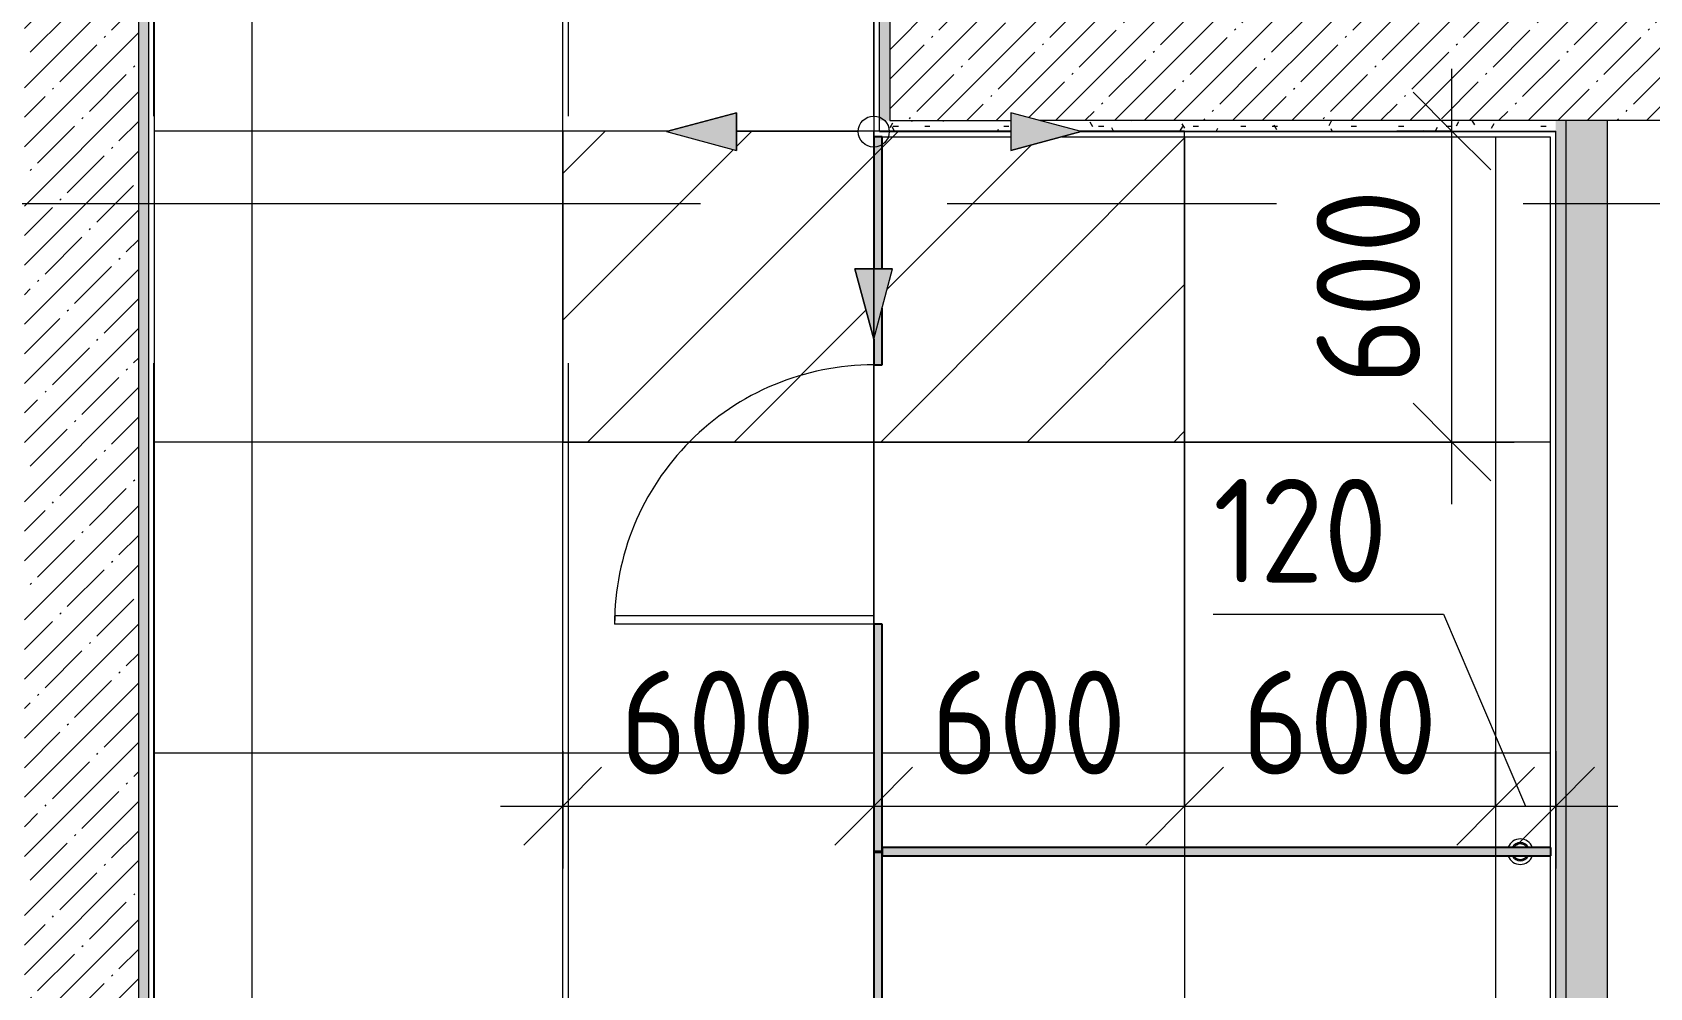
# Model space of a CAD drawing. Header units: millimetres. Extents: x 35316 to 242799, y -8553 to 29000.
# Drawn here: x 65425 to 68546, y 2088 to 3930 of the extents above; entities that cross this region are included whole.
import ezdxf

# ---------------------------------------------------------------- set-up
doc = ezdxf.new("R2010")
doc.units = ezdxf.units.MM
doc.linetypes.add('Осевая', pattern=[3175, 635, -476.25, 1587.5, -476.25])
for name, color, linetype, lineweight in [('A-ANNO-DIMS', 7, 'Continuous', 9), ('A-ANNO-DIMS-100', 7, 'Continuous', 9), ('A-DETL', 7, 'Continuous', 9), ('A-DETL-GENF', 7, 'Continuous', 9), ('A-DOOR', 7, 'Continuous', 9), ('A-FLOR-PATT', 7, 'Continuous', 9), ('A-GENM', 7, 'Continuous', 9), ('A-GENM-4', 7, 'Continuous', 25), ('A-WALL', 7, 'Continuous', 9), ('I-WALL', 7, 'Continuous', 9), ('Оси-2', 7, 'Осевая', 9)]:
    doc.layers.add(name, color=color, linetype=linetype, lineweight=lineweight)
for name, color, linetype, lineweight, true_color in [('A-DETL-GENF-2', 7, 'Continuous', 9, 0x004000), ('A-FLOR-1', 7, 'Continuous', 9, 0x787878), ('A-WALL-1', 9, 'Continuous', 9, 0x808080), ('A-WALL-FNSH-1', 9, 'Continuous', 9, 0x808080), ('I-WALL-1', 7, 'Continuous', 9, 0x787878), ('I-WALL-2', 9, 'Continuous', 9, 0x808080)]:
    doc.layers.add(name, color=color, linetype=linetype, lineweight=lineweight, true_color=true_color)
doc.styles.add('ISOCPEUR_1', font='isocpeur.ttf', dxfattribs={"width": 0.9, "height": 200})
doc.dimstyles.new('ISO-2_0_0_9К_Средний_округл2', dxfattribs={"dimscale": 304.8, "dimtxt": 199.196235, "dimasz": 0.492126, "dimexe": 0.393701, "dimexo": 0, "dimgap": 0, "dimtad": 1, "dimdec": 0, "dimrnd": 10, "dimzin": 0, "dimdsep": 46, "dimtxsty": 'ISOCPEUR_1', "dimblk1": 'OBLIQUE', "dimblk2": 'OBLIQUE', "dimsah": 1, "dimcen": 0.09, "dimdle": 0.393701, "dimazin": 0, "dimtfac": 1, "dimtdec": 4, "dimtix": 1, "dimtmove": 0, "dimatfit": 3, "dimfxl": 1, "dimtvp": 1, "dimtolj": 1, "dimtzin": 0, "dimarcsym": 2})
doc.dimstyles.new('ISO-2_0_0_9К_Средний_округл2_1', dxfattribs={"dimscale": 304.8, "dimtxt": 199.196235, "dimasz": 0.492126, "dimexe": 0.393701, "dimexo": 0, "dimgap": 0, "dimtad": 1, "dimdec": 0, "dimrnd": 10, "dimzin": 0, "dimdsep": 46, "dimtxsty": 'ISOCPEUR_1', "dimblk1": 'OBLIQUE', "dimblk2": 'OBLIQUE', "dimsah": 1, "dimcen": 0.09, "dimdle": 0.393701, "dimazin": 0, "dimtfac": 1, "dimtdec": 4, "dimtix": 1, "dimtmove": 1, "dimatfit": 3, "dimfxl": 1, "dimtvp": 1, "dimtolj": 1, "dimtzin": 0, "dimarcsym": 2})
pattern_1 = [(45, (0, 0), (-57.02463, 57.02463), []), (45, (57.025, 0), (-57.02463, 57.02463), [100.806, -20.161, 3.353, -16.808])]
pattern_2 = [(0, (0, 0), (121.92, 30.48), [10.058, -81.382, 10.058, -81.382, -487.68]), (0, (0, 0), (121.92, 30.48), [-182.88, 10.058, -172.822, 10.058, -81.382, -213.36]), (0, (0, 0), (121.92, 30.48), [-457.2, 10.058, -50.902, 10.058, -142.342]), (120, (45.72, 15.24), (-87.356454, 90.345817), [10.058, -81.382, 10.058, -81.382, -487.68]), (120, (45.72, 15.24), (-87.356454, 90.345817), [-182.88, 10.058, -172.822, 10.058, -81.382, -213.36]), (120, (45.72, 15.24), (-87.356454, 90.345817), [-457.2, 10.058, -50.902, 10.058, -142.342]), (240, (60.96, 76.2), (-34.563546, -120.825817), [10.058, -81.382, 10.058, -81.382, -487.68]), (240, (60.96, 76.2), (-34.563546, -120.825817), [-182.88, 10.058, -172.822, 10.058, -81.382, -213.36]), (240, (60.96, 76.2), (-34.563546, -120.825817), [-457.2, 10.058, -50.902, 10.058, -142.342])]

# ---------------------------------------------------------------- blocks, each defined once
blk = doc.blocks.new('131_Сантехническая перегородка_Дверь_ поз_4 - СД-1-30830986-План раскладки напольных покрытий 3 этажа в осях 12-23')
at = {"layer": 'A-GENM'}
blk.add_hatch(color=256, dxfattribs=at).paths.add_polyline_path([(-190, -8), (250, -8), (250, 8), (-190, 8)])
h = blk.add_hatch(color=256, dxfattribs=at)
h.paths.add_polyline_path([(750, -8), (859.5, -8), (799.8, 8), (750, 8)])
h.paths.add_polyline_path([(935, 8), (935, -8), (1190, -8), (1190, 8)])
at = {"layer": 'A-DOOR'}
for p, q in [((266, 508), (250, 508)), ((250, 8), (250, 508)), ((266, 8), (266, 508)), ((266, 8), (250, 8))]:
    blk.add_line(p, q, dxfattribs=at)
for start, end in [(45.196, 90), (0, 45.196)]:
    blk.add_arc((250, 8), 500, start, end, dxfattribs=at)
at = {"layer": 'A-GENM-4'}
for p, q in [((250, 8), (-190, 8)), ((-190, 8), (-190, -8)), ((250, -8), (250, 8)), ((799.8, 8), (750, 8)), ((750, 8), (750, -8)), ((1190, 8), (935, 8)), ((1190, -8), (1190, 8)), ((-190, -8), (250, -8)), ((750, -8), (859.5, -8)), ((935, -8), (1190, -8))]:
    blk.add_line(p, q, dxfattribs=at)
blk = doc.blocks.new('131_Сантехническая перегородка_Дверь - СД-1-30819167-План раскладки напольных покрытий 3 этажа в осях 12-23')
at = {"layer": 'A-GENM'}
for points in [[(0, -8), (305.2, -8), (305.2, 8), (0, 8)], [(805.2, -8), (1110.4, -8), (1110.4, 8), (805.2, 8)]]:
    blk.add_hatch(color=256, dxfattribs=at).paths.add_polyline_path(points)
at = {"layer": 'A-DOOR'}
for p, q in [((321.2, 508), (305.2, 508)), ((305.2, 8), (305.2, 508)), ((321.2, 8), (321.2, 508)), ((321.2, 8), (305.2, 8))]:
    blk.add_line(p, q, dxfattribs=at)
blk.add_arc((305.2, 8), 500, 360, 90, dxfattribs=at)
at = {"layer": 'A-GENM-4'}
for p, q in [((305.2, 8), (0, 8)), ((0, 8), (0, -8)), ((305.2, -8), (305.2, 8)), ((1110.4, 8), (805.2, 8)), ((805.2, 8), (805.2, -8)), ((1110.4, -8), (1110.4, 8)), ((0, -8), (305.2, -8)), ((805.2, -8), (1110.4, -8))]:
    blk.add_line(p, q, dxfattribs=at)
blk = doc.blocks.new('131_Сантехническая перегородка - СП-4-30819166-План раскладки напольных покрытий 3 этажа в осях 12-23')
at = {"layer": 'A-GENM'}
blk.add_hatch(color=256, dxfattribs=at).paths.add_polyline_path([(1330, 8), (39.9, 8), (39.9, -8), (1330, -8)])
at = {"layer": 'A-GENM', "flags": 128}
for points in [[(111.4, 8), (111, 8.5), (110.7, 9), (110.3, 9.5), (109.9, 9.9), (109.5, 10.4), (109.1, 10.8), (108.6, 11.2), (108.2, 11.6), (107.7, 12), (107.2, 12.3), (106.7, 12.7), (106.2, 13), (105.7, 13.3), (105.2, 13.6), (104.6, 13.8), (104, 14), (103.5, 14.3), (102.9, 14.4), (102.3, 14.6), (101.7, 14.7), (101.1, 14.9), (100.6, 14.9), (100, 15), (99.4, 15.1), (98.7, 15.1), (98.1, 15.1), (97.5, 15), (96.9, 15), (96.3, 14.9), (95.8, 14.8), (95.2, 14.7), (94.6, 14.5), (94, 14.4), (93.4, 14.2), (92.9, 13.9), (92.3, 13.7), (91.8, 13.4), (91.2, 13.2), (90.7, 12.9), (90.2, 12.5), (89.7, 12.2), (89.2, 11.8), (88.8, 11.4), (88.3, 11), (87.9, 10.6), (87.5, 10.2), (87.1, 9.7), (86.7, 9.3), (86.3, 8.8), (86, 8.3), (85.8, 8)], [(85.8, -8), (86.1, -8.5), (86.5, -9), (86.9, -9.5), (87.2, -9.9), (87.6, -10.4), (88.1, -10.8), (88.5, -11.2), (89, -11.6), (89.4, -12), (89.9, -12.3), (90.4, -12.7), (90.9, -13), (91.5, -13.3), (92, -13.6), (92.6, -13.8), (93.1, -14), (93.7, -14.3), (94.3, -14.4), (94.8, -14.6), (95.4, -14.7), (96, -14.9), (96.6, -14.9), (97.2, -15), (97.8, -15.1), (98.4, -15.1), (99, -15.1), (99.6, -15), (100.2, -15), (100.8, -14.9), (101.4, -14.8), (102, -14.7), (102.6, -14.5), (103.2, -14.4), (103.7, -14.2), (104.3, -13.9), (104.8, -13.7), (105.4, -13.4), (105.9, -13.2), (106.4, -12.9), (106.9, -12.5), (107.4, -12.2), (107.9, -11.8), (108.4, -11.4), (108.8, -11), (109.3, -10.6), (109.7, -10.2), (110.1, -9.7), (110.5, -9.3), (110.8, -8.8), (111.2, -8.3), (111.4, -8)]]:
    blk.add_lwpolyline(points, dxfattribs=at)
at = {"layer": 'A-GENM'}
for radius, start, end in [(24.6, 19.9113, 160.0887), (17.6, 28.9731, 151.0269), (15.1, 78.8699, 146.2189), (15.1, 33.7811, 53.124), (24.6, 199.9113, 340.0887), (17.6, 208.9731, 331.0269), (15.1, 213.7811, 233.124), (15.1, 258.8699, 326.2189)]:
    blk.add_arc((98.6, 0), radius, start, end, dxfattribs=at)
at = {"layer": 'A-GENM-4'}
for p, q in [((1330, 8), (39.9, 8)), ((39.9, 8), (39.9, -8)), ((1330, -8), (1330, 8)), ((39.9, -8), (1330, -8))]:
    blk.add_line(p, q, dxfattribs=at)
blk = doc.blocks.new('Начало раскладки_красным - Начало раскладки_красным-26102174-План раскладки напольных покрытий 3 этажа в осях 12-23')
at = {"layer": 'A-DETL-GENF'}
for points in [[(36.2, 264.8), (0, 400), (-36.2, 264.8), (6.7, 264.8)], [(-264.8, -36.2), (-264.8, 36.2), (-400, 0)], [(264.8, -36.2), (400, 0), (264.8, 36.2)], [(0, -400), (36.2, -264.8), (-36.2, -264.8)]]:
    blk.add_hatch(color=256, dxfattribs=at).paths.add_polyline_path(points)
for p, q in [((0, 400), (-36.2, 264.8)), ((0, 400), (-36.2, 264.8)), ((36.2, 264.8), (0, 400)), ((0, 400), (36.2, 264.8)), ((-36.2, 264.8), (36.2, 264.8)), ((-36.2, 264.8), (36.2, 264.8)), ((0, 30), (0, 264.8)), ((-264.8, 36.2), (-400, 0)), ((-400, 0), (-264.8, 36.2)), ((-264.8, -36.2), (-264.8, 36.2)), ((-264.8, 36.2), (-264.8, -36.2)), ((400, 0), (264.8, 36.2)), ((264.8, 36.2), (264.8, -36.2)), ((400, 0), (264.8, 36.2)), ((264.8, 36.2), (264.8, -36.2)), ((-400, 0), (-264.8, -36.2)), ((-400, 0), (-264.8, -36.2)), ((-30, 0), (-264.8, 0)), ((30, 0), (264.8, 0)), ((400, 0), (264.8, -36.2)), ((0, -30), (0, -264.8)), ((264.8, -36.2), (400, 0)), ((36.2, -264.8), (-36.2, -264.8)), ((-36.2, -264.8), (0, -400)), ((0, -400), (-36.2, -264.8)), ((-36.2, -264.8), (36.2, -264.8)), ((0, -400), (36.2, -264.8)), ((0, -400), (36.2, -264.8))]:
    blk.add_line(p, q, dxfattribs=at)
blk.add_circle((0, 0), 30, dxfattribs=at)
blk = doc.blocks.new('DIMBLOCK45-План раскладки напольных покрытий 3 этажа в осях 12-23')
at = {"layer": 'A-ANNO-DIMS-100'}
for p, q in [((67049, 3740), (67049, 2317.8)), ((67049, 2437.8), (67049, 3740)), ((66449, 2543.8), (66449, 2317.8)), ((66449, 2437.8), (66449, 2543.8)), ((66329, 2437.8), (67049, 2437.8))]:
    blk.add_line(p, q, dxfattribs=at)
at = {"layer": 'A-ANNO-DIMS-100', "lineweight": 20}
for p, q in [((66449, 2437.8), (66524, 2512.8)), ((67049, 2437.8), (67124, 2512.8)), ((66449, 2437.8), (66374, 2362.8)), ((67049, 2437.8), (66974, 2362.8))]:
    blk.add_line(p, q, dxfattribs=at)
at = {"layer": 'A-ANNO-DIMS-100', "color": 0, "insert": (66559.4, 2699), "char_height": 200, "width": 455.087, "attachment_point": 1, "line_spacing_factor": 1.149209, "style": 'ISOCPEUR_1'}
blk.add_mtext('600', dxfattribs=at)
blk = doc.blocks.new('_Oblique')
at = {"color": 0, "linetype": 'ByBlock', "lineweight": -2}
blk.add_line((-0.5, -0.5), (0.5, 0.5), dxfattribs=at)
blk = doc.blocks.new('DIMBLOCK46-План раскладки напольных покрытий 3 этажа в осях 12-23')
at = {"layer": 'A-ANNO-DIMS-100'}
for p, q in [((67049, 3740), (67049, 2317.8)), ((67049, 2437.8), (67049, 3740)), ((67649, 3140), (67649, 2317.8)), ((67649, 2437.8), (67649, 3140)), ((67049, 2437.8), (67649, 2437.8))]:
    blk.add_line(p, q, dxfattribs=at)
at = {"layer": 'A-ANNO-DIMS-100', "lineweight": 20}
for p, q in [((67049, 2437.8), (67124, 2512.8)), ((67649, 2437.8), (67724, 2512.8)), ((67049, 2437.8), (66974, 2362.8)), ((67649, 2437.8), (67574, 2362.8))]:
    blk.add_line(p, q, dxfattribs=at)
at = {"layer": 'A-ANNO-DIMS-100', "color": 0, "insert": (67159.4, 2699), "char_height": 200, "width": 455.087, "attachment_point": 1, "line_spacing_factor": 1.149209, "style": 'ISOCPEUR_1'}
blk.add_mtext('600', dxfattribs=at)
blk = doc.blocks.new('DIMBLOCK47-План раскладки напольных покрытий 3 этажа в осях 12-23')
at = {"layer": 'A-ANNO-DIMS-100'}
for p, q in [((67649, 3140), (67649, 2317.8)), ((67649, 2437.8), (67649, 3140)), ((68249, 2543.8), (68249, 2317.8)), ((68249, 2437.8), (68249, 2543.8)), ((67649, 2437.8), (68249, 2437.8))]:
    blk.add_line(p, q, dxfattribs=at)
at = {"layer": 'A-ANNO-DIMS-100', "lineweight": 20}
for p, q in [((67649, 2437.8), (67724, 2512.8)), ((68249, 2437.8), (68324, 2512.8)), ((67649, 2437.8), (67574, 2362.8)), ((68249, 2437.8), (68174, 2362.8))]:
    blk.add_line(p, q, dxfattribs=at)
at = {"layer": 'A-ANNO-DIMS-100', "color": 0, "insert": (67759.4, 2699), "char_height": 200, "width": 455.087, "attachment_point": 1, "line_spacing_factor": 1.149209, "style": 'ISOCPEUR_1'}
blk.add_mtext('600', dxfattribs=at)
blk = doc.blocks.new('DIMBLOCK48-План раскладки напольных покрытий 3 этажа в осях 12-23')
at = {"layer": 'A-ANNO-DIMS-100'}
for p, q in [((67703.8, 2807.8), (68148.5, 2807.8)), ((68148.5, 2807.8), (68307, 2437.8)), ((68249, 2543.8), (68249, 2317.8)), ((68249, 2437.8), (68249, 2543.8)), ((68365, 2543.8), (68365, 2317.8)), ((68365, 2437.8), (68365, 2543.8)), ((68249, 2437.8), (68485, 2437.8))]:
    blk.add_line(p, q, dxfattribs=at)
at = {"layer": 'A-ANNO-DIMS-100', "lineweight": 20}
for p, q in [((68249, 2437.8), (68324, 2512.8)), ((68365, 2437.8), (68440, 2512.8)), ((68249, 2437.8), (68174, 2362.8)), ((68365, 2437.8), (68290, 2362.8))]:
    blk.add_line(p, q, dxfattribs=at)
at = {"layer": 'A-ANNO-DIMS-100', "color": 0, "insert": (67703.8, 3069.1), "char_height": 200, "width": 413.715, "attachment_point": 1, "line_spacing_factor": 1.149209, "style": 'ISOCPEUR_1'}
blk.add_mtext('120', dxfattribs=at)
blk = doc.blocks.new('DIMBLOCK49-План раскладки напольных покрытий 3 этажа в осях 12-23')
at = {"layer": 'A-ANNO-DIMS-100'}
for p, q in [((68164.7, 3020), (68164.7, 3860)), ((68058.6, 3740), (68284.7, 3740)), ((68164.7, 3740), (68058.6, 3740)), ((67649, 3140), (68284.7, 3140)), ((68164.7, 3140), (67649, 3140))]:
    blk.add_line(p, q, dxfattribs=at)
at = {"layer": 'A-ANNO-DIMS-100', "lineweight": 20}
for p, q in [((68164.7, 3740), (68089.7, 3815)), ((68164.7, 3740), (68239.7, 3665)), ((68164.7, 3140), (68089.7, 3215)), ((68164.7, 3140), (68239.7, 3065))]:
    blk.add_line(p, q, dxfattribs=at)
at = {"layer": 'A-ANNO-DIMS-100', "color": 0, "insert": (67903.4, 3250.4), "char_height": 200, "width": 455.087, "attachment_point": 1, "rotation": 90, "line_spacing_factor": 1.149209, "style": 'ISOCPEUR_1'}
blk.add_mtext('600', dxfattribs=at)

msp = doc.modelspace()

# ---------------------------------------------------------------- hatches: boundary and pattern name
at = {"layer": 'A-DETL-GENF-2'}
h = msp.add_hatch(dxfattribs=at)
h.set_pattern_fill('FP_83', color=256, style=0, pattern_type=2)
h.set_pattern_definition([(45, (0, 0), (-141.42136, 141.42136), [])])
h.paths.add_polyline_path([(67649, 3140), (67649, 3740), (67444.6, 3740), (67449, 3738.8), (67313.8, 3702.6), (67313.8, 3740), (66784.2, 3740), (66784.2, 3702.6), (66649, 3738.8), (66649, 3740), (66449, 3740), (66449, 3140)])
h.paths.add_polyline_path([(67049, 3338.8), (67012.8, 3474), (67085.2, 3474), (67078.5, 3448.9)])
at = {"layer": 'A-FLOR-PATT'}
h = msp.add_hatch(dxfattribs=at)
h.set_pattern_fill('FP_75', color=256, style=0, pattern_type=2)
h.set_pattern_definition([(270, (67049, 3740), (600, 4e-14), []), (0, (67049, 3740), (0, 600), [])])
h.paths.add_polyline_path([(65941, 151), (65957.2, 151), (65957.2, 431), (66177.2, 431), (66177.2, 151), (66180, 151.9), (66180, 431), (67040, 431), (67040, 151), (67049, 151), (67049, 3338.8), (67012.8, 3474), (67049, 3474), (67049, 4003.6), (67012.8, 4003.6), (67049, 4138.8), (67049, 7649), (66860, 7649), (66860, 7672), (66820, 7672), (66820, 7820), (66800, 7820), (66800, 7860), (66810, 7860), (66810, 7890), (65960, 7890), (65960, 7860), (65970, 7860), (65970, 7820), (65950, 7820), (65950, 7672), (65930, 7672), (65930, 7660), (65941, 7660), (65941, 7369), (65661, 7369), (65661, 431), (65941, 431), (65941, 153.2)])
h.paths.add_polyline_path([(66454.3, 160.7), (66459.3, 162), (66461.3, 164), (66447.2, 163.6), (66451.7, 161.1)])
h.paths.add_polyline_path([(66558, 160.7), (66563, 162), (66565.1, 164), (66550.9, 163.6), (66555.4, 161.1)])
h.paths.add_polyline_path([(66661.8, 160.7), (66666.8, 162), (66668.8, 164), (66654.7, 163.6), (66659.2, 161.1)])
h.paths.add_polyline_path([(66246.8, 160.7), (66251.8, 162), (66253.8, 164), (66239.7, 163.6), (66244.2, 161.1)])
h.paths.add_polyline_path([(66869.3, 160.7), (66874.3, 162), (66876.3, 164), (66862.2, 163.6), (66866.7, 161.1)])
h.paths.add_polyline_path([(66765.5, 160.7), (66770.5, 162), (66772.6, 164), (66758.4, 163.6), (66762.9, 161.1)])
h.paths.add_polyline_path([(66973, 160.7), (66978, 162), (66981.7, 165.7), (66983, 170.7), (66981.7, 175.7), (66978, 179.4), (66973, 180.7), (66968, 179.4), (66964.3, 175.7), (66963, 170.7), (66964.3, 165.7), (66968, 162), (66970.4, 161.1)])
h.paths.add_polyline_path([(66350.5, 160.7), (66355.5, 162), (66357.6, 164), (66343.4, 163.6), (66347.9, 161.1)])
h.paths.add_polyline_path([(66973, 310.7), (66978, 312), (66981.7, 315.9), (66983, 320.7), (66981.7, 325.7), (66978, 329.4), (66973, 330.7), (66968, 329.4), (66964.3, 325.7), (66963, 320.7), (66964.3, 315.7), (66968, 312), (66970.4, 311.1)])
h.paths.add_polyline_path([(66760.5, 328), (66772.3, 328), (66768.1, 330.4), (66762.9, 330.4), (66758.7, 328)])
h.paths.add_polyline_path([(66357.2, 328), (66356.2, 328.8), (66353.1, 330.4), (66347.9, 330.4), (66343.7, 328), (66356.2, 328)])
h.paths.add_polyline_path([(66451.7, 328), (66461, 328), (66456.8, 330.4), (66451.7, 330.4), (66447.5, 328), (66449.3, 328)])
h.paths.add_polyline_path([(66253.5, 328), (66249.3, 330.4), (66244.2, 330.4), (66240, 328), (66251.8, 328)])
h.paths.add_polyline_path([(66862.5, 328), (66876, 328), (66871.8, 330.4), (66866.7, 330.4), (66864.3, 329.4)])
h.paths.add_polyline_path([(66553, 328), (66564.8, 328), (66560.6, 330.4), (66555.4, 330.4), (66551.2, 328)])
h.paths.add_polyline_path([(66656.2, 328), (66668.5, 328), (66664.3, 330.4), (66659.2, 330.4), (66655, 328)])
h.paths.add_polyline_path([(66784.2, 3702.6), (66649.7, 3739), (66784.2, 3775), (66784.2, 3729)])
h = msp.add_hatch(dxfattribs=at)
h.set_pattern_fill('FP_78', color=256, style=0, pattern_type=2)
h.set_pattern_definition([(270, (67049, 1940), (600, 4e-14), []), (0, (67049, 1940), (0, 600), [])])
h.paths.add_polyline_path([(67078.5, 151), (68354, 151), (68354, 1242), (68317.3, 1242), (68315.2, 1235.5), (68302.9, 1226.6), (68287.7, 1226.6), (68275.4, 1235.5), (68273.3, 1242), (67065, 1242), (67065, 1051), (67049, 1051), (67049, 551), (67065, 551), (67065, 151)])
h.paths.add_polyline_path([(68295.3, 1234.9), (68296.9, 1236.3), (68295.2, 1237.1), (68293.5, 1235.7), (68295.2, 1235)])
h.paths.add_polyline_path([(68297.8, 1236), (68306, 1239.3), (68306, 1242), (68304.3, 1242), (68302.9, 1238.2), (68298.3, 1236.2)])
h.paths.add_polyline_path([(68287.3, 1238.3), (68286.5, 1239.3), (68286.3, 1242), (68283.5, 1242), (68284.9, 1239.2), (68286.6, 1238.5)])
h.paths.add_polyline_path([(68289.5, 1239.2), (68289.5, 1242), (68288.1, 1242), (68289.4, 1239.3)])
h.paths.add_polyline_path([(67065, 1258), (68273.3, 1258), (68275.4, 1264.5), (68287.7, 1273.4), (68302.9, 1273.4), (68315.2, 1264.5), (68317.3, 1258), (68354, 1258), (68354, 2342), (68318.8, 2342), (68316.7, 2335.5), (68304.4, 2326.6), (68289.1, 2326.6), (68276.8, 2335.5), (68274.7, 2342), (67065.3, 2342), (67065.3, 2358), (68274.7, 2358), (68276.8, 2364.5), (68289.1, 2373.4), (68304.4, 2373.4), (68316.7, 2364.5), (68318.8, 2358), (68354, 2358), (68354, 3729), (67412.4, 3729), (67313.8, 3702.6), (67313.8, 3729), (67065, 3729), (67065, 3474), (67085.2, 3474), (67065, 3398.5), (67065, 3289), (67049, 3289), (67049, 2789), (67065, 2789), (67065, 2045.2), (67049, 2045.2), (67049.5, 1545.2), (67065, 1545.2)])
h.paths.add_polyline_path([(68283.5, 1258), (68286.4, 1258.9), (68287.7, 1261.8), (68284.7, 1260.7)])
h.paths.add_polyline_path([(68307.1, 1258), (68305.7, 1260.8), (68304.1, 1260.7), (68304.3, 1258), (68306, 1258)])
h.paths.add_polyline_path([(68302.5, 1258), (68301.1, 1260.7), (68301.1, 1258)])
h.paths.add_polyline_path([(68295.4, 1262.9), (68297.2, 1264.3), (68295.3, 1265.1), (68293.8, 1263.7), (68295.3, 1263)])
h.paths.add_polyline_path([(68296.7, 2334.9), (68298.3, 2336.3), (68296.7, 2337.1), (68294.9, 2335.7), (68296.7, 2335)])
h.paths.add_polyline_path([(68299.2, 2336), (68307.4, 2339.3), (68307.4, 2342), (68305.7, 2342), (68304.4, 2338.2), (68299.8, 2336.2)])
h.paths.add_polyline_path([(68288.7, 2338.3), (68288, 2339.3), (68287.8, 2342), (68285.3, 2341.2), (68286.3, 2339.2), (68288, 2338.5)])
h.paths.add_polyline_path([(68290.9, 2339.2), (68290.9, 2342), (68289.5, 2342), (68290.9, 2339.3)])
h.paths.add_polyline_path([(68302.2, 2358), (68304, 2358), (68302.6, 2360.7)])
h.paths.add_polyline_path([(68287.8, 2358), (68289.1, 2361.8), (68286.1, 2360.7), (68286.1, 2358)])
h.paths.add_polyline_path([(68308.5, 2358), (68307.2, 2360.8), (68305.5, 2360.7), (68305.7, 2358), (68307.4, 2358)])
h.paths.add_polyline_path([(68296.8, 2362.9), (68298.6, 2364.3), (68296.7, 2365.1), (68295.2, 2363.7), (68296.7, 2363)])
at = {"layer": 'I-WALL'}
h = msp.add_hatch(dxfattribs=at)
h.set_pattern_fill('FP_17', color=256, style=0, pattern_type=2)
h.set_pattern_definition(pattern_1)
h.paths.add_polyline_path([(65630, 400), (65630, 7400), (65410, 7400), (65410, 400), (65602, 400)])
h = msp.add_hatch(dxfattribs=at)
h.set_pattern_fill('FP_17', color=256, style=0, pattern_type=2)
h.set_pattern_definition(pattern_1)
h.paths.add_polyline_path([(67313.8, 3760), (67313.8, 3775), (67369.9, 3760), (70173, 3760), (70186.2, 3763.5), (70186.2, 3760), (70420, 3760), (70420, 3980), (67080, 3980), (67080, 3760)])
at = {"layer": 'I-WALL-1'}
h = msp.add_hatch(dxfattribs=at)
h.set_pattern_fill('FP_24', color=256, style=0, pattern_type=2)
h.set_pattern_definition([(135, (0, 0), (-75.43415, -75.43415), [106.68, -17.78, 3.556, -17.78]), (135, (0, 75.39), (-75.43415, -75.43415), []), (50, (0, 0), (127.52922, -11.15758), [13.335, -146.685]), (355, (0, 0), (-24.66966, 133.74002), [10.668, -117.348]), (100.451, (10.63, -0.93), (102.85973, 122.58178), [11.333, -124.663]), (46.184, (0, 35.56), (189.75516, -29.43036), [20.002, -220.027]), (96.636, (15.81, 33.1), (166.1822, 173.1996), [17, -186.995]), (351.184, (0, 35.56), (166.18393, 173.1976), [16.002, -176.022]), (21, (17.78, 26.67), (106.13027, -71.58603), [13.335, -146.685]), (326, (17.78, 26.67), (43.26188, 128.93175), [10.668, -117.348]), (71.451, (26.62, 20.7), (149.39198, 57.34505), [11.333, -124.663]), (37.5, (0, 0), (2.162228, 59.188357), [3.353, -112.573, 3.353, -115.773, -117.793]), (37.5, (0, 0), (2.162228, 59.188357), [-235.052, 3.353, -114.44]), (7.5, (0, 0), (46.77386, 70.12615), [3.353, -64.567, 3.353, -109.906, -44.894]), (7.5, (0, 0), (46.77386, 70.12615), [-181.178, 3.353, -41.542]), (327.5, (-39.65, 0), (94.91367, -4.010093), [3.353, -41.097, 3.353, -135.331, -184.023]), (327.5, (-39.65, 0), (94.91367, -4.010093), [-183.134, 3.353, -180.67]), (317.5, (-57.43, 0), (103.69057, 17.79882), [3.353, -54.432, 3.353, -88.748, -130.683]), (317.5, (-57.43, 0), (103.69057, 17.79882), [-149.885, 3.353, -127.33])])
h.paths.add_polyline_path([(68385, 120), (68465, 120), (68465, 3760), (68385, 3760), (68385, 140)])
at = {"layer": 'I-WALL-2'}
h = msp.add_hatch(dxfattribs=at)
h.set_pattern_fill('FP_70', color=256, style=0, pattern_type=2)
h.set_pattern_definition(pattern_2)
h.paths.add_polyline_path([(67060, 3760), (67080, 3760), (67079.9, 4003.6), (67060, 4003.6)])
h.paths.add_polyline_path([(67080, 4023.1), (67080, 7660), (67060, 7660), (67060, 4097.8), (67079.8, 4024)])
h = msp.add_hatch(dxfattribs=at)
h.set_pattern_fill('FP_70', color=256, style=0, pattern_type=2)
h.set_pattern_definition(pattern_2)
h.paths.add_polyline_path([(65650, 400), (65650, 7380), (65630, 7380), (65630, 400)])
h = msp.add_hatch(dxfattribs=at)
h.set_pattern_fill('FP_70', color=256, style=0, pattern_type=2)
h.set_pattern_definition(pattern_2)
h.paths.add_polyline_path([(67078.5, 3740), (67313.8, 3740), (67313.8, 3760), (67060, 3760), (67060, 3740)])
h.paths.add_polyline_path([(68365, 3740), (68365, 3760), (67369.9, 3760), (67449, 3740), (67816.7, 3740)])
h = msp.add_hatch(dxfattribs=at)
h.set_pattern_fill('FP_70', color=256, style=0, pattern_type=2)
h.set_pattern_definition(pattern_2)
h.paths.add_polyline_path([(68365, 140), (68385, 140), (68385, 3760), (68365, 3760), (68365, 153.2)])

# ---------------------------------------------------------------- linework, layer by layer
at = {"layer": 'A-DETL'}
for p, q in [((66449, 3740), (66449, 3140)), ((66653.4, 3740), (66449, 3740)), ((67313.8, 3740), (66784.2, 3740)), ((67649, 3740), (67444.6, 3740)), ((67649, 3140), (67649, 3740)), ((66449, 3140), (67649, 3140))]:
    msp.add_line(p, q, dxfattribs=at)
at = {"layer": 'A-FLOR-1'}
msp.add_line((67049, 2789), (67049, 3289), dxfattribs=at)
at = {"layer": 'A-WALL'}
for p, q in [((65630, 7400), (65630, 400)), ((70173, 3760), (67369.9, 3760)), ((68385, 120), (68385, 3760)), ((68365, 3729), (68365, 3740)), ((68365, 140), (68365, 3729))]:
    msp.add_line(p, q, dxfattribs=at)
at = {"layer": 'A-WALL-1'}
for p, q in [((65650, 420), (65650, 7380)), ((67080, 4003.6), (67080, 3760)), ((67080, 3760), (67313.8, 3760)), ((68465, 120), (68465, 3760)), ((67060, 3740), (67313.8, 3740)), ((67444.6, 3740), (68365, 3740))]:
    msp.add_line(p, q, dxfattribs=at)
at = {"layer": 'A-WALL-FNSH-1'}
for p, q in [((65661, 431), (65661, 7369)), ((67049, 4003.6), (67049, 3729)), ((67060, 3740), (67060, 4003.6)), ((67049, 3729), (67313.8, 3729)), ((67060, 3739), (67313.8, 3739)), ((67412.4, 3729), (68354, 3729)), ((67448.3, 3739), (68365, 3739)), ((68354, 3729), (68354, 151))]:
    msp.add_line(p, q, dxfattribs=at)
at = {"layer": 'I-WALL'}
msp.add_line((67060, 3740), (67060, 3739), dxfattribs=at)
at = {"layer": 'Оси-2'}
for p, q in [((65660, 593.7), (65660, 24898.1)), ((66460, 593.7), (66460, 24898.1)), ((38615.9, 3600), (82179.5, 3600))]:
    msp.add_line(p, q, dxfattribs=at)

# ---------------------------------------------------------------- block references
at = {"layer": 'A-DETL-GENF'}
msp.add_blockref('Начало раскладки_красным - Начало раскладки_красным-26102174-План раскладки напольных покрытий 3 этажа в осях 12-23', (67049, 3738.8), dxfattribs=at)
at = {"layer": 'A-GENM'}
for name, p, rotation in [('131_Сантехническая перегородка_Дверь_ поз_4 - СД-1-30830986-План раскладки напольных покрытий 3 этажа в осях 12-23', (67057, 2539), 89.99999999997657), ('131_Сантехническая перегородка - СП-4-30819166-План раскладки напольных покрытий 3 этажа в осях 12-23', (68395.3, 2350), 180), ('131_Сантехническая перегородка_Дверь - СД-1-30819167-План раскладки напольных покрытий 3 этажа в осях 12-23', (67057, 1240), 89.99999999997657)]:
    msp.add_blockref(name, p, dxfattribs=dict(at, rotation=rotation))

# ---------------------------------------------------------------- dimensions: what is measured, and where the dimension line sits
at = {"layer": 'A-ANNO-DIMS'}
dim = msp.add_linear_dim(base=(68164.7, 3740), p1=(67649, 3140), p2=(68058.6, 3740), angle=90, dimstyle='ISO-2_0_0_9К_Средний_округл2', override={"dimpost": '<>', "dimfxl": 726.482552}, dxfattribs=at)
dim.commit()
dim.dimension.update_dxf_attribs({"geometry": 'DIMBLOCK49-План раскладки напольных покрытий 3 этажа в осях 12-23', "text_midpoint": (68064.7, 3440)})
for base, p1, p2, override, picture, middle in [((67049, 2437.8), (66449, 2543.8), (67049, 3740), {"dimpost": '<>', "dimfxl": 1338.2226}, 'DIMBLOCK45-План раскладки напольных покрытий 3 этажа в осях 12-23', (66749, 2537.8)), ((67649, 2437.8), (67049, 3740), (67649, 3140), {"dimpost": '<>', "dimfxl": 848.528137}, 'DIMBLOCK46-План раскладки напольных покрытий 3 этажа в осях 12-23', (67349, 2537.8)), ((68249, 2437.8), (67649, 3140), (68249, 2543.8), {"dimpost": '<>', "dimfxl": 845.82928}, 'DIMBLOCK47-План раскладки напольных покрытий 3 этажа в осях 12-23', (67949, 2537.8))]:
    dim = msp.add_linear_dim(base=base, p1=p1, p2=p2, dimstyle='ISO-2_0_0_9К_Средний_округл2', override=override, dxfattribs=at)
    dim.commit()
    dim.dimension.update_dxf_attribs({"geometry": picture, "text_midpoint": middle})
dim = msp.add_linear_dim(base=(68365, 2437.8), p1=(68249, 2543.8), p2=(68365, 2543.8), dimstyle='ISO-2_0_0_9К_Средний_округл2_1', override={"dimpost": '<>', "dimfxl": 116.000039}, dxfattribs=at)
dim.commit()
dim.dimension.update_dxf_attribs({"geometry": 'DIMBLOCK48-План раскладки напольных покрытий 3 этажа в осях 12-23', "text_midpoint": (67910.6, 2935.8), "dimtype": 160})

doc.saveas('drawing.dxf')
